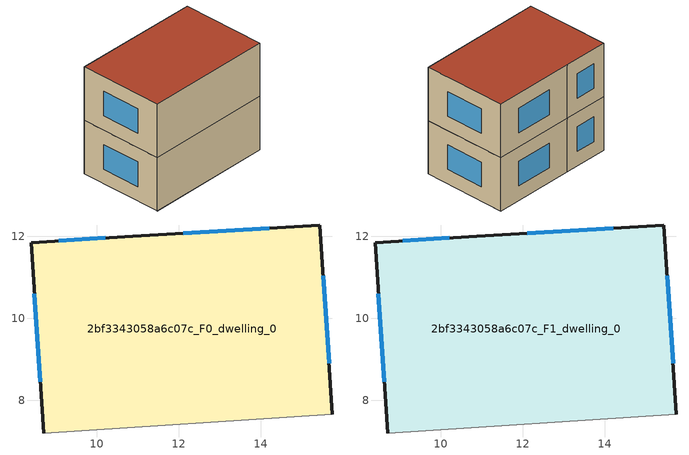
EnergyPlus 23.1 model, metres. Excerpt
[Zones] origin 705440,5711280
2bf3343058a6c07c_F0_dwelling_0
 floor ground (EU_floor_Construction): 15.44,12.27 15.75,7.66 8.71,7.2 8.4,11.84 10.88,12 z0
 wall outside (EU_wall_Construction): 15.75,7.66 15.44,12.27 10.88,12 8.4,11.84 8.71,7.2 z0:3
 wall adiabatic (EU_wall_Construction): 8.71,7.2 15.75,7.66 z0:3
 window (EU_Window_Construction): 8.49,10.59 8.63,8.45 / 10.21,11.96 9.07,11.89 / 14.22,12.2 12.11,12.07 / 15.67,8.91 15.53,11.03 z0.81:2.19
2bf3343058a6c07c_F1_dwelling_0
 floor to 2bf3343058a6c07c_F0_dwelling_0 (EU_floor_Construction): 15.44,12.27 15.75,7.66 8.71,7.2 8.4,11.84 10.88,12 z3
 wall outside (EU_wall_Construction): 15.75,7.66 15.44,12.27 10.88,12 8.4,11.84 8.71,7.2 z3:6
 wall adiabatic (EU_wall_Construction): 8.71,7.2 15.75,7.66 z3:6
 window (EU_Window_Construction): 8.49,10.59 8.63,8.45 / 10.21,11.96 9.07,11.89 / 14.22,12.2 12.11,12.07 / 15.67,8.91 15.53,11.03 z3.81:5.19
 roof outside (EU_roof_Construction): 15.75,7.66 15.44,12.27 10.88,12 8.4,11.84 8.71,7.2 z6
shading: 8.71,7.2 15.75,7.67 z0:6
[Building]
EU S2 Campaign: North Axis=0; Terrain=City; Solar Distribution=FullExterior
[Site:Location]
London: Latitude=51.5; Longitude=-0.5; Time Zone=0; Elevation=25
[SizingPeriod:WeatherFileDays]
AnnualSizingPeriod: Begin Month=1; Begin Day of Month=1; End Month=12; End Day of Month=31; Day of Week for Start Day=Monday; Use Weather File Daylight Saving Period=No; Use Weather File Rain and Snow Indicators=No
[MATERIAL]
EU_InternalMass_Material: Roughness=MediumRough; Thickness=0.1; Conductivity=1; Density=1800; Specific Heat=900; Thermal Absorptance=0.9; Solar Absorptance=0.7; Visible Absorptance=0.7
[MATERIAL:NOMASS] Roughness=MediumRough; Thermal Absorptance=0.9; Solar Absorptance=0.7; Visible Absorptance=0.7
Name | Thermal Resistance
EU_wall_NoMass | 0.555556
EU_roof_NoMass | 0.510204
EU_floor_NoMass | 1.68919
[WINDOWMATERIAL:SIMPLEGLAZINGSYSTEM]
EU_Window_SimpleGlazing: UFactor=3.96; Solar Heat Gain Coefficient=0.85; Visible Transmittance=0.85
[CONSTRUCTION]
EU_wall_Construction: EU_wall_NoMass
EU_roof_Construction: EU_roof_NoMass
EU_floor_Construction: EU_floor_NoMass
EU_Window_Construction: EU_Window_SimpleGlazing
EU_InternalMass_Construction: EU_InternalMass_Material
[ZONE] Type=1; Multiplier=1; Ceiling Height=autocalculate; Floor Area=autocalculate; Part of Total Floor Area=Yes
Name | Volume
2bf3343058a6c07c_F0_dwelling_0 | 98.1694
2bf3343058a6c07c_F1_dwelling_0 | 98.1687
[INTERNALMASS] Construction=EU_InternalMass_Construction; Surface Area=32.7227
Name | Zone or ZoneList
2bf3343058a6c07c_F0_dwelling_0_EU_InternalMass | 2bf3343058a6c07c_F0_dwelling_0
2bf3343058a6c07c_F1_dwelling_0_EU_InternalMass | 2bf3343058a6c07c_F1_dwelling_0
[OTHEREQUIPMENT] Fuel Type=Electricity; Design Level Calculation Method=Watts/Area; Power per Zone Floor Area=1; Fraction Latent=0; Fraction Radiant=0; Fraction Lost=0; Carbon Dioxide Generation Rate=0; EndUse Subcategory=EU_Step8_InternalGains
Name | Zone or ZoneList or Space or SpaceList | Schedule
EU_Step8_InternalGain_2bf3343058a6c07c_F0_dwelling_0_f000 | 2bf3343058a6c07c_F0_dwelling_0 | EU_Step8_GainSchedule_2bf3343058a6c07c_F0_dwelling_0_f000
EU_Step8_InternalGain_2bf3343058a6c07c_F1_dwelling_0_f000 | 2bf3343058a6c07c_F1_dwelling_0 | EU_Step8_GainSchedule_2bf3343058a6c07c_F1_dwelling_0_f000
[ZONEVENTILATION:DESIGNFLOWRATE] Schedule=EU_AlwaysOn; Design Flow Rate Calculation Method=AirChanges/Hour; Air Changes per Hour=0.48; Ventilation Type=Natural; Fan Pressure Rise=0; Fan Total Efficiency=1; Constant Term Coefficient=1; Temperature Term Coefficient=0; Velocity Term Coefficient=0; Velocity Squared Term Coefficient=0; Minimum Indoor Temperature=-100; Maximum Indoor Temperature=100; Delta Temperature=-100; Minimum Outdoor Temperature=-100; Maximum Outdoor Temperature=100; Maximum Wind Speed=40
Name | Zone or ZoneList or Space or SpaceList
EU_ConstantAir_2bf3343058a6c07c_F0_dwelling_0 | 2bf3343058a6c07c_F0_dwelling_0
EU_ConstantAir_2bf3343058a6c07c_F1_dwelling_0 | 2bf3343058a6c07c_F1_dwelling_0
[HVACTEMPLATE:THERMOSTAT] Constant Heating Setpoint=20; Constant Cooling Setpoint=50
EU_HeatOnly_2bf3343058a6c07c_F0_dwelling_0; EU_HeatOnly_2bf3343058a6c07c_F1_dwelling_0
[HVACTEMPLATE:ZONE:IDEALLOADSAIRSYSTEM] System Availability Schedule=EU_AlwaysOn; Maximum Heating Supply Air Temperature=50; Minimum Cooling Supply Air Temperature=13; Maximum Heating Supply Air Humidity Ratio=0.0156; Minimum Cooling Supply Air Humidity Ratio=0.0077; Heating Limit=NoLimit; Cooling Limit=NoLimit; Heating Availability Schedule=EU_AlwaysOn; Cooling Availability Schedule=EU_CoolingOff; Dehumidification Control Type=ConstantSensibleHeatRatio; Cooling Sensible Heat Ratio=0.7; Dehumidification Setpoint=60; Humidification Control Type=None; Humidification Setpoint=30; Outdoor Air Method=None; Outdoor Air Flow Rate per Person=0.00944; Outdoor Air Flow Rate per Zone Floor Area=0; Outdoor Air Flow Rate per Zone=0; Demand Controlled Ventilation Type=None; Outdoor Air Economizer Type=NoEconomizer; Heat Recovery Type=None; Sensible Heat Recovery Effectiveness=0.7; Latent Heat Recovery Effectiveness=0.65
Name | Template Thermostat
2bf3343058a6c07c_F0_dwelling_0 | EU_HeatOnly_2bf3343058a6c07c_F0_dwelling_0
2bf3343058a6c07c_F1_dwelling_0 | EU_HeatOnly_2bf3343058a6c07c_F1_dwelling_0
[SIZING:ZONE] Zone Cooling Design Supply Air Temperature Input Method=SupplyAirTemperature; Zone Cooling Design Supply Air Temperature=13; Zone Heating Design Supply Air Temperature Input Method=SupplyAirTemperature; Zone Heating Design Supply Air Temperature=50; Zone Cooling Design Supply Air Humidity Ratio=0.008; Zone Heating Design Supply Air Humidity Ratio=0.008; Cooling Design Air Flow Method=DesignDay; Cooling Design Air Flow Rate=0; Cooling Minimum Air Flow per Zone Floor Area=0.000762; Cooling Minimum Air Flow=0; Cooling Minimum Air Flow Fraction=0.2; Heating Design Air Flow Method=DesignDay; Heating Design Air Flow Rate=0; Heating Maximum Air Flow per Zone Floor Area=0.002032; Heating Maximum Air Flow=0.141576; Heating Maximum Air Flow Fraction=0.3; Account for Dedicated Outdoor Air System=No; Dedicated Outdoor Air System Control Strategy=NeutralSupplyAir; Dedicated Outdoor Air Low Setpoint Temperature for Design=autosize; Dedicated Outdoor Air High Setpoint Temperature for Design=autosize; Zone Load Sizing Method=Sensible Load Only No Latent Load; Zone Latent Cooling Design Supply Air Humidity Ratio Input Method=HumidityRatioDifference; Zone Cooling Design Supply Air Humidity Ratio Difference=0.005; Zone Latent Heating Design Supply Air Humidity Ratio Input Method=HumidityRatioDifference; Zone Humidification Design Supply Air Humidity Ratio Difference=0.005
2bf3343058a6c07c_F0_dwelling_0; 2bf3343058a6c07c_F1_dwelling_0
[SCHEDULE:CONSTANT]
Name | Hourly Value
EU_AlwaysOn | 1
EU_CoolingOff | 0
[SCHEDULE:FILE] Column Number=1; Rows to Skip at Top=0; Number of Hours of Data=8760; Column Separator=Comma; Interpolate to Timestep=No; Minutes per Item=60; Adjust Schedule for Daylight Savings=Yes
Name | File
EU_Step8_GainSchedule_2bf3343058a6c07c_F0_dwelling_0_f000 | ../../schedules/2bf3343058a6c07c/2bf3343058a6c07c_F0_dwelling_0_f000_gain.csv
EU_Step8_GainSchedule_2bf3343058a6c07c_F1_dwelling_0_f000 | ../../schedules/2bf3343058a6c07c/2bf3343058a6c07c_F1_dwelling_0_f000_gain.csv
